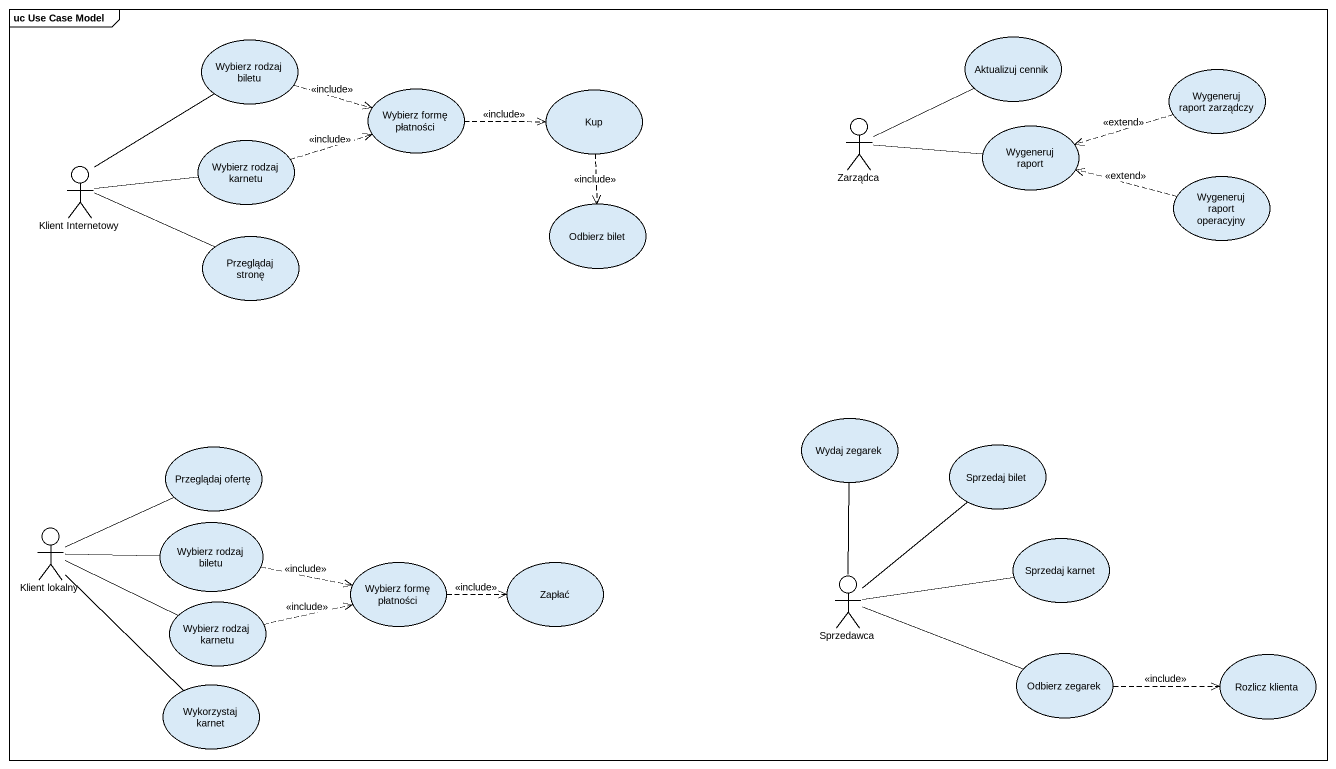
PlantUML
@startuml
mainframe uc Use Case Model
usecase "Wybierz rodzaj biletu" as Wybierz_rodzaj_biletu
usecase "Aktualizuj cennik" as Aktualizuj_cennik
usecase "Wybierz formę płatności" as Wybierz_formę_płatności
usecase Kup
usecase "Wygeneruj raport zarządczy" as Wygeneruj_raport_zarządczy
actor Zarządca
usecase "Wygeneruj raport" as Wygeneruj_raport
actor "Klient Internetowy" as Klient_Internetowy
usecase "Wybierz rodzaj karnetu" as Wybierz_rodzaj_karnetu
usecase "Wygeneruj raport operacyjny" as Wygeneruj_raport_operacyjny
usecase "Odbierz bilet" as Odbierz_bilet
usecase "Przeglądaj stronę" as Przeglądaj_stronę
usecase "Wydaj zegarek" as Wydaj_zegarek
usecase "Przeglądaj ofertę" as Przeglądaj_ofertę
usecase "Sprzedaj bilet" as Sprzedaj_bilet
actor "Klient lokalny" as Klient_lokalny
usecase "Wybierz rodzaj biletu" as Wybierz_rodzaj_biletu_2
usecase "Sprzedaj karnet" as Sprzedaj_karnet
usecase "Wybierz formę płatności" as Wybierz_formę_płatności_2
usecase Zapłać
actor Sprzedawca
usecase "Wybierz rodzaj karnetu" as Wybierz_rodzaj_karnetu_2
usecase "Odbierz zegarek" as Odbierz_zegarek
usecase "Rozlicz klienta" as Rozlicz_klienta
usecase "Wykorzystaj karnet" as Wykorzystaj_karnet
Wybierz_rodzaj_biletu .right.> Wybierz_formę_płatności : <<include>>
Wybierz_formę_płatności .right.> Kup : <<include>>
Kup ..> Odbierz_bilet : <<include>>
Wygeneruj_raport_zarządczy .left.> Wygeneruj_raport : <<extend>>
Zarządca -right- Aktualizuj_cennik
Zarządca -right- Wygeneruj_raport
Klient_Internetowy -up- Wybierz_rodzaj_biletu
Klient_Internetowy -right- Wybierz_rodzaj_karnetu
Klient_Internetowy -right- Przeglądaj_stronę
Wybierz_rodzaj_karnetu .right.> Wybierz_formę_płatności : <<include>>
Wygeneruj_raport_operacyjny .left.> Wygeneruj_raport : <<extend>>
Klient_lokalny -right- Przeglądaj_ofertę
Klient_lokalny -right- Wybierz_rodzaj_biletu_2
Klient_lokalny -right- Wybierz_rodzaj_karnetu_2
Klient_lokalny -- Wykorzystaj_karnet
Wybierz_rodzaj_biletu_2 .right.> Wybierz_formę_płatności_2 : <<include>>
Wybierz_formę_płatności_2 .right.> Zapłać : <<include>>
Sprzedawca -up- Wydaj_zegarek
Sprzedawca -up- Sprzedaj_bilet
Sprzedawca -right- Sprzedaj_karnet
Wybierz_rodzaj_karnetu_2 .right.> Wybierz_formę_płatności_2 : <<include>>
Odbierz_zegarek -left- Sprzedawca
Odbierz_zegarek .right.> Rozlicz_klienta : <<include>>
@enduml
